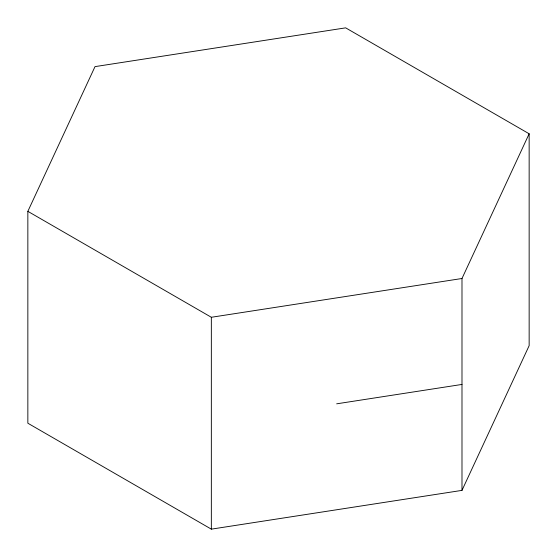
<?xml version="1.0" encoding="UTF-8"?>
<svg xmlns="http://www.w3.org/2000/svg" width="557" height="557" viewBox="0 0 557 557"><rect width="100%" height="100%" fill="white"/><g stroke="black" fill="none" stroke-linecap="round" stroke-linejoin="round"><path stroke-width="0.84" d="M27.85 211.34L95.01 66.624L345.66 27.85L529.15 133.784L529.15 345.66L461.99 490.376L211.34 529.15L27.85 423.216L27.85 211.34L211.34 317.274L461.99 278.5L529.15 133.784M336.665 403.825L461.99 384.434M461.99 278.5L461.99 490.376M211.34 317.274L211.34 529.15"/></g></svg>
